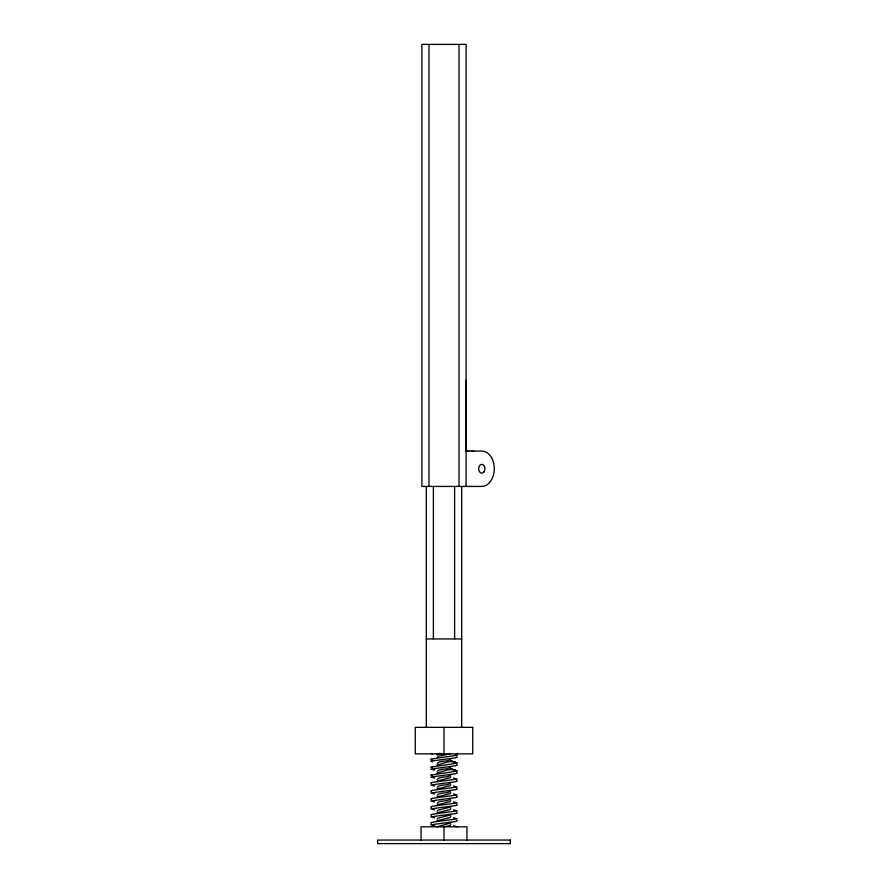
<?xml version="1.0" encoding="UTF-8"?>
<svg xmlns="http://www.w3.org/2000/svg" width="888" height="888" viewBox="0 0 888 888"><rect width="100%" height="100%" fill="white"/><g stroke="black" fill="none" stroke-linecap="round" stroke-linejoin="round"><path stroke-width="1.33" d="M436.963 765.134C443.623 763.303 451.615 759.373 457.265 763.147L430.736 767.132L432.512 767.787M436.963 773.093C443.623 771.261 451.615 767.332 457.265 771.106L430.736 775.08L432.512 775.746M436.963 781.052L450.094 777.733L450.793 776.745M436.963 789.01L450.094 785.691L450.793 784.703M436.963 796.969L450.094 793.65L450.793 792.651M436.963 804.917L450.094 801.609L450.793 800.61M436.963 812.875L450.094 809.567L450.793 808.568M436.963 820.834L450.094 817.515L450.793 816.527M451.037 806.915L437.906 810.222L437.207 811.221M436.963 826.806L451.037 822.821M451.037 814.873L437.906 818.181L437.207 819.18M458.108 753.346L456.632 753.868L458.086 753.535M450.094 753.868L439.027 756.188L437.207 757.508M442.18 753.535L437.906 754.534L437.207 755.522M440.215 753.446L436.707 753.868L440.226 753.535M426.318 638.938L461.682 638.938M434.621 770.107L430.736 769.119L455.489 765.8L457.265 765.134L456.809 764.812M453.38 778.066L457.265 779.065L432.512 782.384L430.736 783.038L431.191 783.371M434.621 778.066L430.736 777.078L455.489 773.759L457.265 773.093L456.809 772.76M453.38 786.024L457.265 787.023L432.512 790.331L430.736 790.997L431.191 791.33M434.621 786.024L430.736 785.025L455.489 781.718L457.265 781.052L456.809 780.719M453.38 793.983L457.265 794.971L432.512 798.29L430.736 798.956L431.191 799.289M434.621 793.983L430.736 792.984L455.489 789.676L457.265 789.01L456.809 788.677M453.38 801.942L457.265 802.93L432.512 806.249L430.736 806.915L431.191 807.248M434.621 801.942L430.736 800.943L455.489 797.624L457.265 796.969L456.809 796.636M453.38 809.889L457.265 810.888L432.512 814.207L430.736 814.873L431.191 815.195M434.621 809.889L430.736 808.901L455.489 805.583L457.265 804.917L456.809 804.595M453.38 817.848L457.265 818.847L432.512 822.166L430.736 822.821L431.191 823.154M434.621 817.848L430.736 816.86L455.489 813.541L457.265 812.875L456.809 812.542M453.38 825.807L457.265 826.806M434.621 825.807L430.736 824.819L455.489 821.5L457.265 820.834L456.809 820.501M455.489 754.534L457.265 755.189L430.736 759.173L432.512 759.839M431.191 753.535L432.512 753.868M450.793 760.827L456.809 762.814M432.512 761.826L430.736 761.16L455.489 757.841L457.265 757.187L456.809 756.854M450.793 768.786L456.809 770.773M451.171 760.894L455.489 762.481M451.171 768.853L455.489 770.44M450.793 758.84C448.629 762.248 439.371 760.073 437.207 763.48M450.793 766.799C448.629 770.207 439.371 768.031 437.207 771.439M450.793 774.758C448.629 778.166 439.371 775.99 437.207 779.398M450.793 782.705C448.629 786.113 439.371 783.938 437.207 787.356M450.793 790.664C448.629 794.072 439.371 791.896 437.207 795.304M450.793 798.623C448.629 802.031 439.371 799.855 437.207 803.263M450.793 824.486L450.094 825.474L444 826.806L444 840.059M466.966 840.059L466.966 826.806L421.034 826.806L421.034 840.059M466.1 486.435L466.1 44.4L421.9 44.4L421.9 486.435L481.784 486.435A17.682 12.499 -90 0 0 494.283 468.753A17.682 12.499 -90 0 0 481.784 451.071L465.778 451.071L465.778 380.341M461.682 486.513L461.682 727.35M459.029 44.4L459.029 486.435M454.612 486.513L454.612 638.938M444 727.35L444 753.868M433.388 486.513L433.388 638.938M428.971 44.4L428.971 486.435M426.318 486.513L426.318 727.35M466.777 451.071A17.682 12.499 -90 0 1 468.953 451.337M471.783 451.071A17.682 12.499 -90 0 1 473.948 451.337M472.716 727.35L415.284 727.35L415.284 753.868L472.716 753.868L472.716 727.35M510.3 840.059L377.7 840.059L377.7 843.6L510.3 843.6L510.3 840.059M483.993 471.883A4.418 3.13 -90 0 0 482.595 464.48A4.418 3.13 -90 0 0 478.765 469.896A4.418 3.13 -90 0 0 483.993 471.883"/></g></svg>
